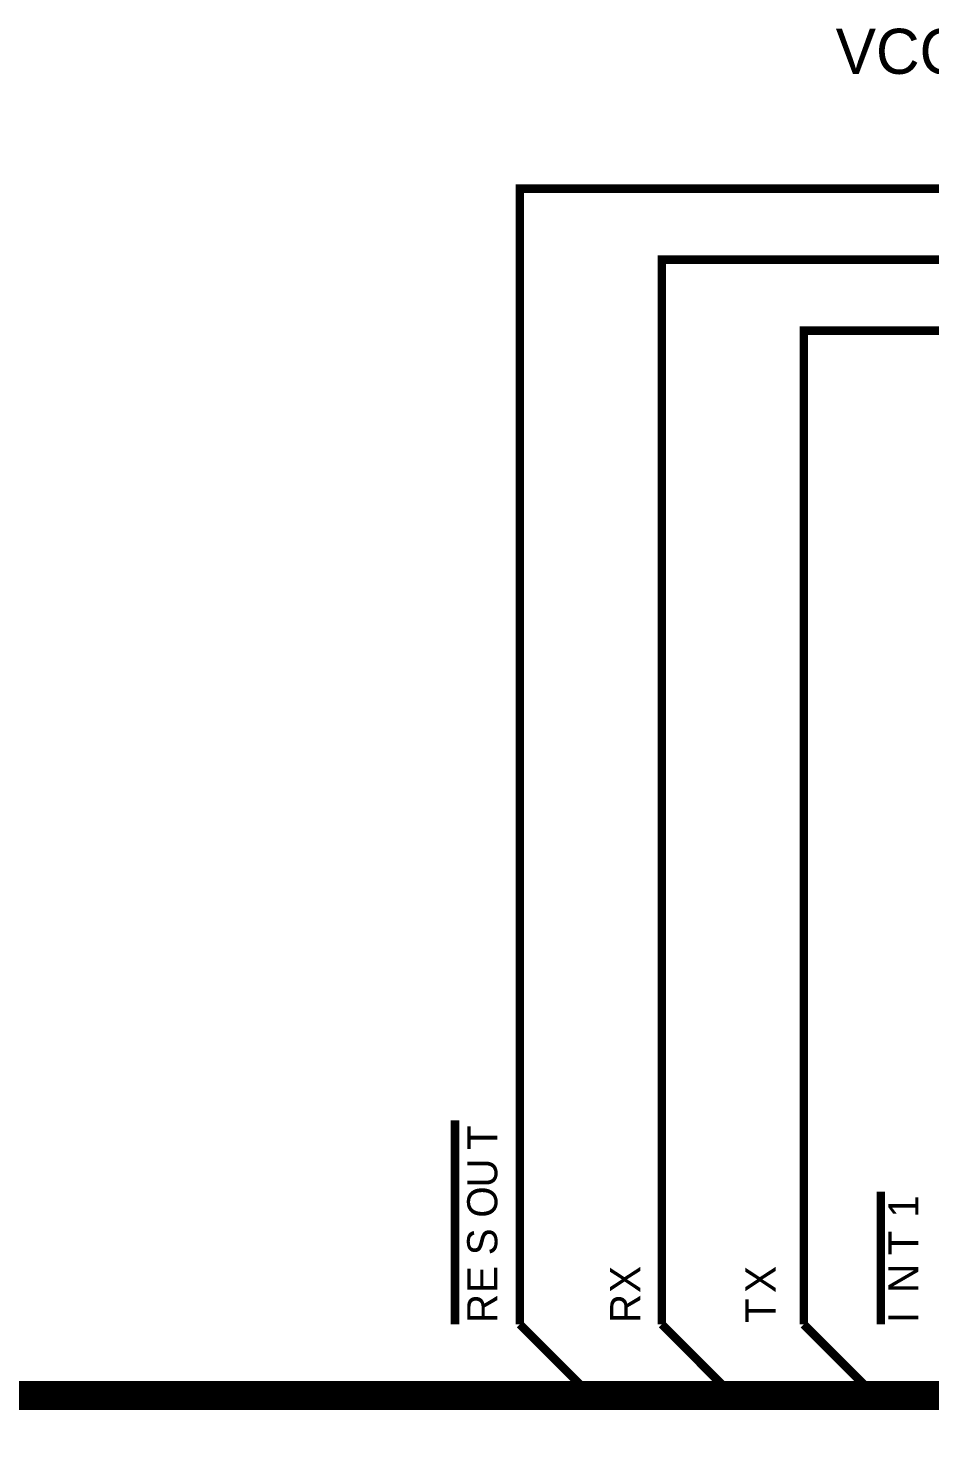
# Model space of a CAD drawing. Header units: millimetres. Extents: x 0 to 420, y 0 to 297.
# Drawn here: x 135.22 to 166.98, y 178.74 to 228.14 of the extents above; entities that cross this region are included whole.
import ezdxf

# ---------------------------------------------------------------- set-up
doc = ezdxf.new("R2010")
doc.units = ezdxf.units.MM
doc.layers.add('Sheet', color=255, linetype='Continuous')

msp = doc.modelspace()

# ---------------------------------------------------------------- linework, layer by layer
at = {"layer": 'Sheet'}
for points, const_width in [([(180.026, 222.485), (152.535, 222.485), (152.535, 182.495)], 0.3), ([(180.026, 219.985), (157.533, 219.985), (157.533, 182.495)], 0.3), ([(180.026, 217.484), (162.532, 217.484), (162.532, 182.495)], 0.3), ([(150.251, 189.682), (150.251, 188.539)], 0.3), ([(150.251, 188.539), (150.251, 187.331)], 0.3), ([(150.251, 187.331), (150.251, 186.122)], 0.3), ([(165.246, 187.165), (165.246, 186.122)], 0.3), ([(150.251, 186.122), (150.251, 184.913)], 0.3), ([(165.246, 186.122), (165.246, 184.913)], 0.3), ([(150.251, 184.913), (150.251, 183.704)], 0.3), ([(165.246, 184.913), (165.246, 183.704)], 0.3), ([(150.251, 183.704), (150.251, 182.495)], 0.3), ([(165.246, 183.704), (165.246, 182.495)], 0.3), ([(152.535, 182.495), (155.034, 179.995)], 0.3), ([(157.533, 182.495), (160.032, 179.995)], 0.3), ([(162.532, 182.495), (165.031, 179.995)], 0.3), ([(364.935, 117.485), (364.935, 179.995), (30.09, 179.995)], 1.016)]:
    msp.add_lwpolyline(points, dxfattribs=dict(at, const_width=const_width))

# ---------------------------------------------------------------- texts
msp.add_text('VCC', height=1.5897, dxfattribs=at).set_placement((163.657, 226.525))
for s, p in [('T', (151.74, 188.639)), ('U', (151.74, 187.314)), ('O', (151.74, 186.254)), ('1', (166.57, 186.254)), ('S', (151.74, 184.93)), ('T', (166.57, 184.93)), ('E', (151.74, 183.605)), ('X', (156.772, 183.605)), ('X', (161.538, 183.605)), ('N', (166.57, 183.605)), ('R', (151.74, 182.545)), ('R', (156.772, 182.545)), ('T', (161.538, 182.545)), ('I', (166.57, 182.545))]:
    msp.add_text(s, height=1.06, rotation=90, dxfattribs=at).set_placement(p)

doc.saveas('drawing.dxf')
